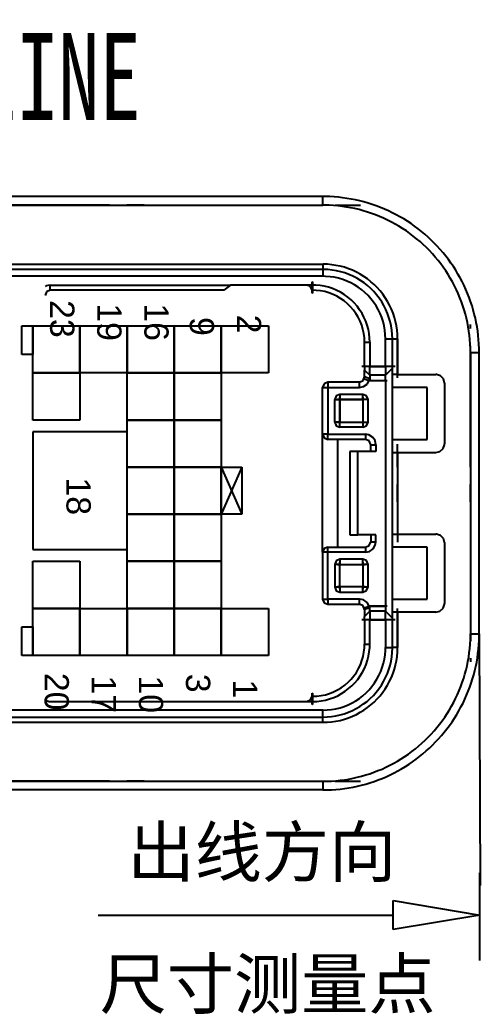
# Model space of a CAD drawing. Header units: inches. Extents: x 47316 to 59086, y 3141 to 11743.
# Drawn here: x 47713.8 to 47740.3, y 8670.4 to 8727.6 of the extents above; entities that cross this region are included whole.
import ezdxf

# ---------------------------------------------------------------- set-up
doc = ezdxf.new("R2010")
doc.units = ezdxf.units.IN
doc.header["$MEASUREMENT"] = 0
doc.styles.add('Arial_Style', font='arial.ttf')
doc.styles.add('MtX_SimSun', font='')
doc.styles.get('MtX_SimSun').set_extended_font_data('SimSun')

msp = doc.modelspace()

# ---------------------------------------------------------------- linework, layer by layer
at = {"color": 7, "linetype": 'Continuous', "ltscale": 0.936}
for p, q in [((47731.254, 8717.467), (47709.653, 8717.467)), ((47731.392, 8717.465), (47731.254, 8717.467)), ((47731.254, 8716.967), (47731.254, 8717.467)), ((47731.64, 8717.457), (47731.392, 8717.465)), ((47731.89, 8717.444), (47731.64, 8717.457)), ((47732.14, 8717.423), (47731.89, 8717.444)), ((47732.387, 8717.394), (47732.14, 8717.423)), ((47732.634, 8717.358), (47732.387, 8717.394)), ((47732.879, 8717.319), (47732.634, 8717.358)), ((47733.127, 8717.269), (47732.879, 8717.319)), ((47733.371, 8717.215), (47733.127, 8717.269)), ((47733.611, 8717.149), (47733.371, 8717.215)), ((47709.153, 8716.967), (47731.254, 8716.967)), ((47718.952, 8716.967), (47711.952, 8716.967)), ((47720.952, 8716.967), (47719.952, 8716.967)), ((47721.952, 8716.967), (47728.95, 8716.967)), ((47729.952, 8716.967), (47730.95, 8716.967)), ((47731.356, 8716.967), (47731.254, 8716.967)), ((47731.603, 8716.959), (47731.356, 8716.967)), ((47731.853, 8716.946), (47731.603, 8716.959)), ((47732.103, 8716.925), (47731.853, 8716.946)), ((47731.952, 8716.967), (47733.413, 8716.967)), ((47732.351, 8716.897), (47732.103, 8716.925)), ((47732.598, 8716.858), (47732.351, 8716.897)), ((47732.845, 8716.816), (47732.598, 8716.858)), ((47733.093, 8716.767), (47732.845, 8716.816)), ((47733.332, 8716.709), (47733.093, 8716.767)), ((47733.575, 8716.642), (47733.332, 8716.709)), ((47733.814, 8716.571), (47733.575, 8716.642)), ((47733.853, 8717.084), (47733.611, 8717.149)), ((47734.09, 8717.006), (47733.853, 8717.084)), ((47734.327, 8716.925), (47734.09, 8717.006)), ((47734.559, 8716.837), (47734.327, 8716.925)), ((47734.793, 8716.741), (47734.559, 8716.837)), ((47735.022, 8716.639), (47734.793, 8716.741)), ((47735.246, 8716.532), (47735.022, 8716.639)), ((47734.051, 8716.491), (47733.814, 8716.571)), ((47734.288, 8716.405), (47734.051, 8716.491)), ((47734.517, 8716.314), (47734.288, 8716.405)), ((47734.746, 8716.215), (47734.517, 8716.314)), ((47734.976, 8716.11), (47734.746, 8716.215)), ((47735.197, 8715.996), (47734.976, 8716.11)), ((47735.47, 8716.418), (47735.246, 8716.532)), ((47735.689, 8716.295), (47735.47, 8716.418)), ((47735.903, 8716.173), (47735.689, 8716.295)), ((47736.116, 8716.04), (47735.903, 8716.173)), ((47736.325, 8715.902), (47736.116, 8716.04)), ((47735.416, 8715.876), (47735.197, 8715.996)), ((47735.632, 8715.748), (47735.416, 8715.876)), ((47735.843, 8715.618), (47735.632, 8715.748)), ((47736.056, 8715.483), (47735.843, 8715.618)), ((47736.257, 8715.337), (47736.056, 8715.483)), ((47736.528, 8715.756), (47736.325, 8715.902)), ((47736.728, 8715.608), (47736.528, 8715.756)), ((47736.926, 8715.454), (47736.728, 8715.608)), ((47736.457, 8715.186), (47736.257, 8715.337)), ((47736.65, 8715.03), (47736.457, 8715.186)), ((47736.843, 8714.868), (47736.65, 8715.03)), ((47737.116, 8715.295), (47736.926, 8715.454)), ((47737.304, 8715.129), (47737.116, 8715.295)), ((47737.489, 8714.957), (47737.304, 8715.129)), ((47737.663, 8714.782), (47737.489, 8714.957)), ((47737.028, 8714.702), (47736.843, 8714.868)), ((47737.21, 8714.53), (47737.028, 8714.702)), ((47737.384, 8714.35), (47737.21, 8714.53)), ((47737.559, 8714.17), (47737.384, 8714.35)), ((47737.838, 8714.6), (47737.663, 8714.782)), ((47738.007, 8714.415), (47737.838, 8714.6)), ((47738.168, 8714.225), (47738.007, 8714.415)), ((47737.72, 8713.978), (47737.559, 8714.17)), ((47737.879, 8713.787), (47737.72, 8713.978)), ((47738.036, 8713.59), (47737.879, 8713.787)), ((47738.327, 8714.032), (47738.168, 8714.225)), ((47738.478, 8713.834), (47738.327, 8714.032)), ((47738.624, 8713.629), (47738.478, 8713.834)), ((47731.254, 8713.267), (47681.452, 8713.267)), ((47693.903, 8713.566), (47731.254, 8713.566)), ((47714.077, 8713.566), (47721.077, 8713.566)), ((47722.077, 8713.566), (47723.077, 8713.566)), ((47724.077, 8713.566), (47731.077, 8713.566)), ((47731.254, 8713.566), (47731.254, 8712.868)), ((47731.288, 8713.267), (47731.254, 8713.267)), ((47731.507, 8713.558), (47731.257, 8713.566)), ((47731.536, 8713.256), (47731.288, 8713.267)), ((47731.759, 8713.537), (47731.507, 8713.558)), ((47731.786, 8713.23), (47731.536, 8713.256)), ((47732.004, 8713.498), (47731.759, 8713.537)), ((47732.033, 8713.189), (47731.786, 8713.23)), ((47732.249, 8713.449), (47732.004, 8713.498)), ((47732.278, 8713.131), (47732.033, 8713.189)), ((47732.491, 8713.386), (47732.249, 8713.449)), ((47732.728, 8713.306), (47732.491, 8713.386)), ((47732.963, 8713.212), (47732.728, 8713.306)), ((47733.187, 8713.108), (47732.963, 8713.212)), ((47738.181, 8713.389), (47738.036, 8713.59)), ((47738.325, 8713.181), (47738.181, 8713.389)), ((47738.457, 8712.972), (47738.325, 8713.181)), ((47738.765, 8713.425), (47738.624, 8713.629)), ((47738.897, 8713.212), (47738.765, 8713.425)), ((47739.03, 8712.998), (47738.897, 8713.212)), ((47731.254, 8712.868), (47681.452, 8712.868)), ((47731.408, 8712.863), (47731.254, 8712.868)), ((47731.661, 8712.842), (47731.408, 8712.863)), ((47731.905, 8712.808), (47731.661, 8712.842)), ((47732.15, 8712.754), (47731.905, 8712.808)), ((47732.39, 8712.683), (47732.15, 8712.754)), ((47732.512, 8713.061), (47732.278, 8713.131)), ((47732.621, 8712.595), (47732.39, 8712.683)), ((47732.749, 8712.978), (47732.512, 8713.061)), ((47732.853, 8712.493), (47732.621, 8712.595)), ((47732.978, 8712.873), (47732.749, 8712.978)), ((47733.202, 8712.761), (47732.978, 8712.873)), ((47733.405, 8712.988), (47733.187, 8713.108)), ((47733.413, 8712.631), (47733.202, 8712.761)), ((47733.616, 8712.858), (47733.405, 8712.988)), ((47733.621, 8712.491), (47733.413, 8712.631)), ((47733.822, 8712.712), (47733.616, 8712.858)), ((47734.02, 8712.556), (47733.822, 8712.712)), ((47738.588, 8712.759), (47738.457, 8712.972)), ((47738.713, 8712.543), (47738.588, 8712.759)), ((47739.15, 8712.78), (47739.03, 8712.998)), ((47739.27, 8712.561), (47739.15, 8712.78)), ((47715.312, 8712.316), (47715.252, 8712.285)), ((47715.551, 8712.366), (47715.312, 8712.316)), ((47715.551, 8712.066), (47715.34, 8711.978)), ((47715.551, 8712.066), (47715.551, 8712.366)), ((47715.551, 8712.366), (47725.926, 8712.366)), ((47725.554, 8712.066), (47715.551, 8712.066)), ((47725.926, 8712.366), (47725.554, 8712.066)), ((47730.627, 8712.366), (47725.926, 8712.366)), ((47730.538, 8712.277), (47730.327, 8712.366)), ((47730.627, 8712.066), (47730.538, 8712.277)), ((47730.627, 8712.191), (47730.627, 8712.54)), ((47730.627, 8712.54), (47730.65, 8712.54)), ((47730.627, 8712.191), (47730.627, 8712.54)), ((47730.627, 8712.54), (47730.65, 8712.54)), ((47730.627, 8712.191), (47730.627, 8712.54)), ((47730.627, 8712.54), (47730.65, 8712.54)), ((47730.627, 8711.892), (47730.627, 8712.241)), ((47730.627, 8712.241), (47730.65, 8712.241)), ((47730.627, 8711.892), (47730.627, 8712.241)), ((47730.627, 8712.241), (47730.65, 8712.241)), ((47730.627, 8711.892), (47730.627, 8712.241)), ((47730.627, 8712.241), (47730.65, 8712.241)), ((47730.65, 8712.191), (47730.627, 8712.191)), ((47730.65, 8712.191), (47730.627, 8712.191)), ((47730.65, 8712.191), (47730.627, 8712.191)), ((47730.65, 8712.54), (47730.65, 8712.191)), ((47730.65, 8712.54), (47730.65, 8712.54)), ((47730.65, 8712.54), (47730.65, 8712.191)), ((47730.65, 8712.54), (47730.65, 8712.54)), ((47730.65, 8712.54), (47730.65, 8712.191)), ((47730.65, 8712.54), (47730.65, 8712.54)), ((47730.838, 8712.363), (47730.65, 8712.366)), ((47730.65, 8712.066), (47730.65, 8712.366)), ((47730.65, 8712.241), (47730.65, 8711.892)), ((47730.65, 8712.241), (47730.65, 8712.241)), ((47730.65, 8712.241), (47730.65, 8711.892)), ((47730.65, 8712.241), (47730.65, 8712.241)), ((47730.65, 8712.241), (47730.65, 8711.892)), ((47730.65, 8712.241), (47730.65, 8712.241)), ((47730.866, 8712.058), (47730.65, 8712.066)), ((47731.088, 8712.34), (47730.838, 8712.363)), ((47731.116, 8712.032), (47730.866, 8712.058)), ((47731.332, 8712.295), (47731.088, 8712.34)), ((47731.358, 8711.983), (47731.116, 8712.032)), ((47731.575, 8712.235), (47731.332, 8712.295)), ((47731.812, 8712.155), (47731.575, 8712.235)), ((47732.043, 8712.058), (47731.812, 8712.155)), ((47732.267, 8711.946), (47732.043, 8712.058)), ((47733.072, 8712.373), (47732.853, 8712.493)), ((47733.283, 8712.241), (47733.072, 8712.373)), ((47733.483, 8712.092), (47733.283, 8712.241)), ((47733.674, 8711.928), (47733.483, 8712.092)), ((47733.819, 8712.334), (47733.621, 8712.491)), ((47734.002, 8712.168), (47733.819, 8712.334)), ((47734.179, 8711.993), (47734.002, 8712.168)), ((47734.207, 8712.392), (47734.02, 8712.556)), ((47734.382, 8712.215), (47734.207, 8712.392)), ((47734.549, 8712.027), (47734.382, 8712.215)), ((47734.705, 8711.834), (47734.549, 8712.027)), ((47738.827, 8712.321), (47738.713, 8712.543)), ((47738.937, 8712.095), (47738.827, 8712.321)), ((47739.043, 8711.868), (47738.937, 8712.095)), ((47739.379, 8712.334), (47739.27, 8712.561)), ((47739.481, 8712.108), (47739.379, 8712.334)), ((47739.58, 8711.879), (47739.481, 8712.108)), ((47715.34, 8711.978), (47715.252, 8711.767)), ((47730.65, 8711.892), (47730.627, 8711.892)), ((47730.65, 8711.892), (47730.627, 8711.892)), ((47730.65, 8711.892), (47730.627, 8711.892)), ((47731.601, 8711.912), (47731.358, 8711.983)), ((47731.832, 8711.824), (47731.601, 8711.912)), ((47732.059, 8711.717), (47731.832, 8711.824)), ((47732.272, 8711.59), (47732.059, 8711.717)), ((47732.478, 8711.816), (47732.267, 8711.946)), ((47732.478, 8711.446), (47732.272, 8711.59)), ((47732.681, 8711.668), (47732.478, 8711.816)), ((47732.874, 8711.509), (47732.681, 8711.668)), ((47733.049, 8711.332), (47732.874, 8711.509)), ((47733.853, 8711.756), (47733.674, 8711.928)), ((47734.02, 8711.569), (47733.853, 8711.756)), ((47734.171, 8711.371), (47734.02, 8711.569)), ((47734.345, 8711.806), (47734.179, 8711.993)), ((47734.496, 8711.605), (47734.345, 8711.806)), ((47734.637, 8711.399), (47734.496, 8711.605)), ((47734.845, 8711.626), (47734.705, 8711.834)), ((47734.978, 8711.415), (47734.845, 8711.626)), ((47739.14, 8711.636), (47739.043, 8711.868)), ((47739.226, 8711.405), (47739.14, 8711.636)), ((47739.671, 8711.647), (47739.58, 8711.879)), ((47739.757, 8711.41), (47739.671, 8711.647)), ((47732.671, 8711.287), (47732.478, 8711.446)), ((47732.848, 8711.11), (47732.671, 8711.287)), ((47733.009, 8710.92), (47732.848, 8711.11)), ((47733.155, 8710.72), (47733.009, 8710.92)), ((47733.215, 8711.147), (47733.049, 8711.332)), ((47733.364, 8710.944), (47733.215, 8711.147)), ((47733.502, 8710.733), (47733.364, 8710.944)), ((47734.312, 8711.162), (47734.171, 8711.371)), ((47734.437, 8710.949), (47734.312, 8711.162)), ((47734.546, 8710.722), (47734.437, 8710.949)), ((47734.765, 8711.186), (47734.637, 8711.399)), ((47734.877, 8710.959), (47734.765, 8711.186)), ((47734.976, 8710.73), (47734.877, 8710.959)), ((47735.095, 8711.196), (47734.978, 8711.415)), ((47735.202, 8710.97), (47735.095, 8711.196)), ((47735.293, 8710.735), (47735.202, 8710.97)), ((47739.312, 8711.168), (47739.226, 8711.405)), ((47739.39, 8710.931), (47739.312, 8711.168)), ((47739.455, 8710.691), (47739.39, 8710.931)), ((47739.838, 8711.173), (47739.757, 8711.41)), ((47739.908, 8710.933), (47739.838, 8711.173)), ((47739.97, 8710.694), (47739.908, 8710.933)), ((47733.286, 8710.504), (47733.155, 8710.72)), ((47733.395, 8710.282), (47733.286, 8710.504)), ((47733.616, 8710.514), (47733.502, 8710.733)), ((47733.72, 8710.285), (47733.616, 8710.514)), ((47734.637, 8710.491), (47734.546, 8710.722)), ((47734.715, 8710.254), (47734.637, 8710.491)), ((47735.056, 8710.496), (47734.976, 8710.73)), ((47735.127, 8710.256), (47735.056, 8710.496)), ((47735.371, 8710.501), (47735.293, 8710.735)), ((47735.437, 8710.256), (47735.371, 8710.501)), ((47739.52, 8710.446), (47739.455, 8710.691)), ((47739.572, 8710.204), (47739.52, 8710.446)), ((47740.03, 8710.452), (47739.97, 8710.694)), ((47740.085, 8710.204), (47740.03, 8710.452)), ((47713.905, 8708.363), (47713.905, 8710.011)), ((47713.905, 8710.011), (47714.546, 8710.011)), ((47714.546, 8707.298), (47714.546, 8710.011)), ((47714.546, 8710.011), (47717.259, 8710.011)), ((47714.546, 8710.011), (47714.546, 8708.363)), ((47714.546, 8710.011), (47714.546, 8710.011)), ((47717.259, 8707.298), (47717.259, 8710.011)), ((47717.259, 8710.011), (47719.973, 8710.011)), ((47717.259, 8710.011), (47717.259, 8707.298)), ((47717.259, 8710.011), (47717.259, 8710.011)), ((47719.973, 8707.298), (47719.973, 8710.011)), ((47719.973, 8710.011), (47722.687, 8710.011)), ((47719.973, 8710.011), (47719.973, 8707.298)), ((47719.973, 8710.011), (47719.973, 8710.011)), ((47722.687, 8707.298), (47722.687, 8710.011)), ((47722.687, 8710.011), (47725.4, 8710.011)), ((47722.687, 8710.011), (47722.687, 8707.298)), ((47722.687, 8710.011), (47722.687, 8710.011)), ((47725.4, 8710.011), (47725.4, 8707.298)), ((47725.4, 8710.011), (47725.4, 8710.011)), ((47725.4, 8707.298), (47725.4, 8710.011)), ((47725.4, 8710.011), (47728.114, 8710.011)), ((47728.114, 8710.011), (47728.114, 8707.298)), ((47728.114, 8710.011), (47728.114, 8710.011)), ((47733.486, 8710.048), (47733.395, 8710.282)), ((47733.556, 8709.808), (47733.486, 8710.048)), ((47733.611, 8709.566), (47733.556, 8709.808)), ((47733.801, 8710.053), (47733.72, 8710.285)), ((47733.869, 8709.808), (47733.801, 8710.053)), ((47733.913, 8709.566), (47733.869, 8709.808)), ((47734.775, 8710.009), (47734.715, 8710.254)), ((47734.817, 8709.764), (47734.775, 8710.009)), ((47734.845, 8709.517), (47734.817, 8709.764)), ((47735.184, 8710.014), (47735.127, 8710.256)), ((47735.223, 8709.767), (47735.184, 8710.014)), ((47735.244, 8709.517), (47735.223, 8709.767)), ((47735.486, 8710.014), (47735.437, 8710.256)), ((47735.522, 8709.767), (47735.486, 8710.014)), ((47735.543, 8709.517), (47735.522, 8709.767)), ((47739.621, 8709.957), (47739.572, 8710.204)), ((47739.661, 8709.709), (47739.621, 8709.957)), ((47739.752, 8709.866), (47739.752, 8710.087)), ((47740.127, 8709.959), (47740.085, 8710.204)), ((47740.166, 8709.715), (47740.127, 8709.959)), ((47733.642, 8709.316), (47733.611, 8709.566)), ((47733.653, 8709.069), (47733.642, 8709.316)), ((47733.942, 8709.316), (47733.913, 8709.566)), ((47733.952, 8709.069), (47733.942, 8709.316)), ((47734.853, 8709.267), (47734.845, 8709.517)), ((47734.853, 8707.668), (47734.853, 8709.267)), ((47734.853, 8709.267), (47735.551, 8709.267)), ((47735.252, 8709.267), (47735.244, 8709.517)), ((47735.252, 8707.566), (47735.252, 8709.267)), ((47735.551, 8709.267), (47735.543, 8709.517)), ((47735.551, 8707.011), (47735.551, 8709.475)), ((47735.551, 8709.267), (47735.551, 8707.217)), ((47739.692, 8709.462), (47739.661, 8709.709)), ((47739.72, 8709.217), (47739.692, 8709.462)), ((47739.739, 8708.965), (47739.72, 8709.217)), ((47740.197, 8709.462), (47740.166, 8709.715)), ((47740.22, 8709.217), (47740.197, 8709.462)), ((47740.239, 8708.965), (47740.22, 8709.217)), ((47733.653, 8707.668), (47733.653, 8709.069)), ((47733.653, 8709.069), (47733.952, 8709.069)), ((47733.952, 8709.069), (47733.952, 8707.668)), ((47739.749, 8708.715), (47739.739, 8708.965)), ((47739.752, 8708.465), (47739.749, 8708.715)), ((47739.752, 8701.868), (47739.752, 8708.868)), ((47740.249, 8708.715), (47740.239, 8708.965)), ((47740.254, 8708.465), (47740.249, 8708.715)), ((47714.546, 8708.363), (47713.905, 8708.363)), ((47740.254, 8708.465), (47739.752, 8708.465)), ((47739.752, 8708.465), (47739.752, 8692.267)), ((47740.254, 8692.267), (47740.254, 8708.465)), ((47735.413, 8707.668), (47733.491, 8707.668)), ((47733.653, 8707.668), (47733.653, 8707.467)), ((47733.952, 8707.668), (47733.653, 8707.668)), ((47733.653, 8707.467), (47733.952, 8707.168)), ((47733.653, 8707.069), (47733.653, 8707.467)), ((47733.952, 8707.168), (47733.952, 8707.668)), ((47733.952, 8707.668), (47734.853, 8707.668)), ((47735.252, 8707.668), (47734.853, 8707.668)), ((47734.853, 8707.668), (47734.853, 8707.168)), ((47734.853, 8707.168), (47735.252, 8707.566)), ((47735.252, 8693.168), (47735.252, 8707.566)), ((47714.546, 8704.584), (47714.546, 8707.298)), ((47714.546, 8707.298), (47717.259, 8707.298)), ((47717.259, 8707.298), (47714.546, 8707.298)), ((47719.973, 8707.298), (47717.259, 8707.298)), ((47717.259, 8707.298), (47717.259, 8704.584)), ((47717.259, 8707.298), (47717.259, 8707.298)), ((47719.973, 8704.584), (47719.973, 8707.298)), ((47719.973, 8707.298), (47722.687, 8707.298)), ((47722.687, 8707.298), (47719.973, 8707.298)), ((47722.687, 8704.584), (47722.687, 8707.298)), ((47722.687, 8707.298), (47725.4, 8707.298)), ((47725.4, 8707.298), (47722.687, 8707.298)), ((47722.687, 8707.298), (47722.687, 8704.584)), ((47722.687, 8707.298), (47722.687, 8707.298)), ((47725.4, 8707.298), (47725.4, 8704.584)), ((47725.4, 8707.298), (47725.4, 8707.298)), ((47728.114, 8707.298), (47725.4, 8707.298)), ((47733.564, 8706.855), (47733.653, 8707.069)), ((47733.634, 8706.965), (47733.918, 8706.866)), ((47733.952, 8706.965), (47733.653, 8707.069)), ((47733.952, 8706.965), (47733.918, 8706.866)), ((47733.952, 8707.168), (47733.952, 8706.965)), ((47734.853, 8707.168), (47733.952, 8707.168)), ((47734.853, 8706.866), (47734.853, 8707.168)), ((47735.551, 8707.217), (47735.252, 8707.217)), ((47735.551, 8707.217), (47737.752, 8707.217)), ((47737.801, 8707.212), (47737.752, 8707.217)), ((47738.03, 8707.131), (47737.801, 8707.212)), ((47738.192, 8706.952), (47738.03, 8707.131)), ((47738.254, 8706.715), (47738.192, 8706.952)), ((47731.314, 8706.675), (47731.226, 8706.467)), ((47731.226, 8703.767), (47731.226, 8706.467)), ((47731.226, 8706.467), (47733.353, 8706.467)), ((47731.525, 8706.767), (47731.314, 8706.675)), ((47733.353, 8706.767), (47731.525, 8706.767)), ((47731.525, 8706.767), (47731.525, 8703.767)), ((47733.353, 8706.767), (47733.564, 8706.855)), ((47733.353, 8706.467), (47733.353, 8706.767)), ((47733.353, 8706.467), (47733.593, 8706.517)), ((47733.593, 8706.517), (47733.791, 8706.657)), ((47733.791, 8706.657), (47733.918, 8706.866)), ((47733.825, 8706.866), (47734.944, 8706.866)), ((47733.918, 8706.866), (47734.853, 8706.866)), ((47734.853, 8706.866), (47734.853, 8693.569)), ((47737.252, 8706.467), (47735.252, 8706.467)), ((47737.252, 8703.467), (47737.252, 8706.467)), ((47738.254, 8706.715), (47738.254, 8703.215)), ((47732.015, 8705.978), (47731.929, 8705.767)), ((47731.929, 8704.467), (47731.929, 8705.767)), ((47731.929, 8705.767), (47732.228, 8705.767)), ((47732.228, 8706.066), (47732.015, 8705.978)), ((47733.684, 8705.767), (47732.093, 8705.767)), ((47732.228, 8706.066), (47732.228, 8705.767)), ((47733.551, 8706.066), (47732.228, 8706.066)), ((47732.228, 8706.066), (47732.228, 8706.066)), ((47732.228, 8704.337), (47732.228, 8705.897)), ((47732.228, 8705.767), (47733.551, 8705.767)), ((47732.228, 8705.767), (47732.228, 8704.467)), ((47733.762, 8705.98), (47733.551, 8706.066)), ((47733.551, 8705.767), (47733.551, 8706.066)), ((47733.551, 8705.897), (47733.551, 8704.337)), ((47733.551, 8705.767), (47733.551, 8704.467)), ((47733.853, 8705.767), (47733.551, 8705.767)), ((47733.853, 8705.767), (47733.762, 8705.98)), ((47733.853, 8704.467), (47733.853, 8705.767)), ((47717.259, 8704.584), (47714.546, 8704.584)), ((47719.973, 8701.871), (47719.973, 8704.584)), ((47719.973, 8704.584), (47722.687, 8704.584)), ((47722.687, 8704.584), (47719.973, 8704.584)), ((47722.687, 8701.871), (47722.687, 8704.584)), ((47722.687, 8704.584), (47725.4, 8704.584)), ((47725.4, 8704.584), (47722.687, 8704.584)), ((47722.687, 8704.584), (47722.687, 8701.871)), ((47722.687, 8704.584), (47722.687, 8704.584)), ((47725.4, 8704.584), (47725.4, 8701.871)), ((47725.4, 8704.584), (47725.4, 8704.584)), ((47731.929, 8704.467), (47732.015, 8704.254)), ((47732.228, 8704.467), (47731.929, 8704.467)), ((47732.015, 8704.254), (47732.228, 8704.168)), ((47732.093, 8704.467), (47733.684, 8704.467)), ((47732.228, 8704.467), (47733.551, 8704.467)), ((47732.228, 8704.168), (47732.228, 8704.467)), ((47732.228, 8704.467), (47732.228, 8704.467)), ((47733.551, 8704.168), (47732.228, 8704.168)), ((47733.551, 8704.467), (47733.853, 8704.467)), ((47733.551, 8704.467), (47733.551, 8704.168)), ((47733.551, 8704.168), (47733.765, 8704.256)), ((47733.765, 8704.256), (47733.853, 8704.467)), ((47719.973, 8703.907), (47714.546, 8703.907)), ((47714.546, 8703.907), (47714.546, 8697.123)), ((47719.973, 8697.123), (47719.973, 8703.907)), ((47731.226, 8703.767), (47731.317, 8703.553)), ((47731.525, 8703.767), (47731.226, 8703.767)), ((47731.226, 8696.97), (47731.226, 8703.767)), ((47731.317, 8703.553), (47731.525, 8703.467)), ((47731.525, 8703.767), (47733.702, 8703.767)), ((47731.525, 8703.467), (47731.525, 8703.767)), ((47731.525, 8703.767), (47731.525, 8703.767)), ((47733.702, 8703.467), (47731.525, 8703.467)), ((47732.101, 8697.269), (47732.101, 8703.467)), ((47733.903, 8703.733), (47733.702, 8703.767)), ((47733.702, 8703.767), (47733.702, 8703.467)), ((47733.913, 8703.379), (47733.702, 8703.467)), ((47734.111, 8703.608), (47733.903, 8703.733)), ((47734.252, 8703.405), (47734.111, 8703.608)), ((47735.252, 8703.467), (47737.252, 8703.467)), ((47734.002, 8703.165), (47733.913, 8703.379)), ((47734.002, 8702.767), (47734.002, 8703.165)), ((47734.002, 8703.165), (47734.301, 8703.165)), ((47734.301, 8703.165), (47734.252, 8703.405)), ((47734.301, 8703.165), (47734.301, 8702.767)), ((47735.551, 8701.868), (47735.551, 8703.189)), ((47737.989, 8702.774), (47738.168, 8702.936)), ((47738.168, 8702.936), (47738.249, 8703.165)), ((47738.249, 8703.165), (47738.254, 8703.215)), ((47734.301, 8702.767), (47732.804, 8702.767)), ((47732.804, 8702.767), (47732.804, 8697.97)), ((47733.265, 8697.97), (47733.265, 8702.767)), ((47735.252, 8702.717), (47737.752, 8702.717)), ((47735.551, 8702.717), (47735.551, 8698.019)), ((47737.752, 8702.717), (47737.989, 8702.774)), ((47719.973, 8699.16), (47719.973, 8701.871)), ((47719.973, 8701.871), (47722.687, 8701.871)), ((47722.687, 8701.871), (47719.973, 8701.871)), ((47722.687, 8699.16), (47722.687, 8701.871)), ((47722.687, 8701.871), (47725.4, 8701.871)), ((47725.4, 8701.871), (47722.687, 8701.871)), ((47722.687, 8701.871), (47722.687, 8699.16)), ((47722.687, 8701.871), (47722.687, 8701.871)), ((47725.4, 8701.871), (47725.4, 8699.16)), ((47725.4, 8701.871), (47725.4, 8701.871)), ((47725.4, 8701.871), (47726.572, 8701.871)), ((47725.4, 8699.16), (47725.4, 8701.871)), ((47725.4, 8701.871), (47725.4, 8701.871)), ((47725.4, 8701.871), (47726.572, 8701.871)), ((47725.4, 8699.16), (47725.4, 8701.871)), ((47725.4, 8701.871), (47725.4, 8701.871)), ((47725.4, 8701.871), (47726.572, 8699.16)), ((47726.572, 8701.871), (47725.4, 8699.16)), ((47726.572, 8701.871), (47726.572, 8699.16)), ((47726.572, 8701.871), (47726.572, 8699.16)), ((47735.551, 8699.868), (47735.551, 8700.866)), ((47739.752, 8699.868), (47739.752, 8700.866)), ((47719.973, 8696.446), (47719.973, 8699.16)), ((47719.973, 8699.16), (47722.687, 8699.16)), ((47722.687, 8699.16), (47719.973, 8699.16)), ((47722.687, 8696.446), (47722.687, 8699.16)), ((47722.687, 8699.16), (47725.4, 8699.16)), ((47725.4, 8699.16), (47722.687, 8699.16)), ((47722.687, 8699.16), (47722.687, 8696.446)), ((47722.687, 8699.16), (47722.687, 8699.16)), ((47725.4, 8699.16), (47725.4, 8696.446)), ((47725.4, 8699.16), (47725.4, 8699.16)), ((47726.572, 8699.16), (47725.4, 8699.16)), ((47726.572, 8699.16), (47725.4, 8699.16)), ((47735.551, 8698.868), (47735.551, 8697.548)), ((47739.752, 8698.868), (47739.752, 8691.868)), ((47732.804, 8697.97), (47733.265, 8697.97)), ((47734.301, 8697.97), (47733.265, 8697.97)), ((47734.002, 8697.97), (47734.002, 8697.571)), ((47734.301, 8697.571), (47734.301, 8697.97)), ((47735.252, 8698.019), (47735.551, 8698.019)), ((47735.551, 8698.019), (47737.752, 8698.019)), ((47737.801, 8698.019), (47737.752, 8698.019)), ((47738.03, 8697.933), (47737.801, 8698.019)), ((47738.192, 8697.754), (47738.03, 8697.933)), ((47738.254, 8697.522), (47738.192, 8697.754)), ((47731.314, 8697.183), (47731.226, 8696.97)), ((47731.525, 8697.269), (47731.314, 8697.183)), ((47731.525, 8696.97), (47731.525, 8697.269)), ((47731.525, 8697.269), (47733.702, 8697.269)), ((47733.702, 8697.269), (47733.913, 8697.358)), ((47733.702, 8697.269), (47733.702, 8696.97)), ((47733.913, 8697.358), (47734.002, 8697.571)), ((47733.942, 8697.019), (47734.142, 8697.16)), ((47734.002, 8697.571), (47734.301, 8697.571)), ((47734.142, 8697.16), (47734.267, 8697.368)), ((47734.267, 8697.368), (47734.301, 8697.571)), ((47737.252, 8697.269), (47735.252, 8697.269)), ((47737.252, 8694.269), (47737.252, 8697.269)), ((47738.254, 8697.522), (47738.254, 8694.017)), ((47714.546, 8697.123), (47719.973, 8697.123)), ((47719.973, 8697.123), (47719.973, 8697.123)), ((47731.226, 8696.97), (47731.226, 8694.269)), ((47731.525, 8696.97), (47731.226, 8696.97)), ((47733.702, 8696.97), (47731.525, 8696.97)), ((47731.525, 8694.269), (47731.525, 8696.97)), ((47732.228, 8696.569), (47732.015, 8696.48)), ((47732.228, 8696.569), (47732.228, 8696.269)), ((47733.551, 8696.569), (47732.228, 8696.569)), ((47732.228, 8696.569), (47732.228, 8696.569)), ((47733.762, 8696.483), (47733.551, 8696.569)), ((47733.551, 8696.269), (47733.551, 8696.569)), ((47733.702, 8696.97), (47733.942, 8697.019)), ((47733.702, 8696.97), (47733.702, 8696.97)), ((47714.546, 8693.733), (47714.546, 8696.446)), ((47714.546, 8696.446), (47717.259, 8696.446)), ((47717.259, 8696.446), (47717.259, 8693.733)), ((47717.259, 8696.446), (47717.259, 8696.446)), ((47719.973, 8693.733), (47719.973, 8696.446)), ((47719.973, 8696.446), (47722.687, 8696.446)), ((47722.687, 8696.446), (47719.973, 8696.446)), ((47722.687, 8693.733), (47722.687, 8696.446)), ((47722.687, 8696.446), (47725.4, 8696.446)), ((47725.4, 8696.446), (47722.687, 8696.446)), ((47722.687, 8696.446), (47722.687, 8693.733)), ((47722.687, 8696.446), (47722.687, 8696.446)), ((47725.4, 8696.446), (47725.4, 8693.733)), ((47725.4, 8696.446), (47725.4, 8696.446)), ((47732.015, 8696.48), (47731.929, 8696.269)), ((47732.228, 8696.269), (47731.929, 8696.269)), ((47731.929, 8696.269), (47731.929, 8694.97)), ((47732.093, 8696.269), (47733.684, 8696.269)), ((47732.228, 8694.84), (47732.228, 8696.399)), ((47732.228, 8696.269), (47733.551, 8696.269)), ((47732.228, 8694.97), (47732.228, 8696.269)), ((47733.551, 8696.399), (47733.551, 8694.84)), ((47733.551, 8696.269), (47733.551, 8694.97)), ((47733.853, 8696.269), (47733.551, 8696.269)), ((47733.853, 8696.269), (47733.762, 8696.483)), ((47733.853, 8694.97), (47733.853, 8696.269)), ((47731.929, 8694.97), (47732.015, 8694.754)), ((47731.929, 8694.97), (47732.228, 8694.97)), ((47733.684, 8694.97), (47732.093, 8694.97)), ((47732.228, 8694.97), (47732.228, 8694.67)), ((47733.551, 8694.97), (47732.228, 8694.97)), ((47732.228, 8694.97), (47732.228, 8694.97)), ((47733.551, 8694.97), (47733.853, 8694.97)), ((47733.551, 8694.67), (47733.551, 8694.97)), ((47733.765, 8694.759), (47733.853, 8694.97)), ((47731.226, 8694.269), (47731.317, 8694.056)), ((47731.226, 8694.269), (47731.525, 8694.269)), ((47731.525, 8694.269), (47731.525, 8693.967)), ((47733.353, 8694.269), (47731.525, 8694.269)), ((47732.015, 8694.754), (47732.228, 8694.67)), ((47732.228, 8694.67), (47733.551, 8694.67)), ((47733.593, 8694.22), (47733.353, 8694.269)), ((47733.353, 8693.967), (47733.353, 8694.269)), ((47733.551, 8694.67), (47733.765, 8694.759)), ((47735.252, 8694.269), (47737.252, 8694.269)), ((47714.546, 8691.019), (47714.546, 8693.733)), ((47714.546, 8693.733), (47717.259, 8693.733)), ((47717.259, 8693.733), (47714.546, 8693.733)), ((47717.259, 8691.019), (47717.259, 8693.733)), ((47717.259, 8693.733), (47719.973, 8693.733)), ((47717.259, 8693.733), (47717.259, 8691.019)), ((47717.259, 8693.733), (47717.259, 8693.733)), ((47719.973, 8691.019), (47719.973, 8693.733)), ((47719.973, 8693.733), (47722.687, 8693.733)), ((47722.687, 8693.733), (47719.973, 8693.733)), ((47719.973, 8693.733), (47719.973, 8691.019)), ((47719.973, 8693.733), (47719.973, 8693.733)), ((47722.687, 8691.019), (47722.687, 8693.733)), ((47722.687, 8693.733), (47725.4, 8693.733)), ((47725.4, 8693.733), (47722.687, 8693.733)), ((47722.687, 8693.733), (47722.687, 8691.019)), ((47722.687, 8693.733), (47722.687, 8693.733)), ((47725.4, 8691.019), (47725.4, 8693.733)), ((47725.4, 8693.733), (47728.114, 8693.733)), ((47725.4, 8693.733), (47725.4, 8691.019)), ((47725.4, 8693.733), (47725.4, 8693.733)), ((47728.114, 8693.733), (47728.114, 8691.019)), ((47728.114, 8693.733), (47728.114, 8693.733)), ((47731.317, 8694.056), (47731.525, 8693.967)), ((47731.525, 8693.967), (47733.353, 8693.967)), ((47733.564, 8693.884), (47733.353, 8693.967)), ((47733.653, 8693.668), (47733.564, 8693.884)), ((47733.791, 8694.077), (47733.593, 8694.22)), ((47733.634, 8693.772), (47733.918, 8693.868)), ((47733.952, 8693.772), (47733.653, 8693.668)), ((47733.918, 8693.868), (47733.791, 8694.077)), ((47734.944, 8693.868), (47733.825, 8693.868)), ((47733.918, 8693.868), (47734.853, 8693.868)), ((47733.952, 8693.772), (47733.918, 8693.868)), ((47733.952, 8693.569), (47733.952, 8693.772)), ((47735.551, 8691.261), (47735.551, 8693.725)), ((47737.989, 8693.577), (47738.168, 8693.738)), ((47738.168, 8693.738), (47738.249, 8693.967)), ((47738.249, 8693.967), (47738.254, 8694.017)), ((47733.653, 8693.668), (47733.653, 8693.269)), ((47733.653, 8693.269), (47733.952, 8693.569)), ((47733.653, 8693.069), (47733.653, 8693.269)), ((47734.853, 8693.569), (47733.952, 8693.569)), ((47733.952, 8693.569), (47733.952, 8693.069)), ((47734.853, 8693.569), (47735.252, 8693.168)), ((47734.853, 8693.069), (47734.853, 8693.569)), ((47735.551, 8693.519), (47735.252, 8693.519)), ((47735.252, 8691.47), (47735.252, 8693.168)), ((47737.752, 8693.519), (47735.551, 8693.519)), ((47735.551, 8693.519), (47735.551, 8691.47)), ((47737.752, 8693.519), (47737.989, 8693.577)), ((47713.905, 8691.019), (47713.905, 8692.668)), ((47713.905, 8692.668), (47714.546, 8692.668)), ((47714.546, 8692.668), (47714.546, 8691.019)), ((47714.546, 8692.668), (47714.546, 8692.668)), ((47735.413, 8693.069), (47733.491, 8693.069)), ((47733.653, 8693.069), (47733.653, 8691.668)), ((47733.952, 8693.069), (47733.653, 8693.069)), ((47733.952, 8693.069), (47734.853, 8693.069)), ((47733.952, 8691.668), (47733.952, 8693.069)), ((47735.252, 8693.069), (47734.853, 8693.069)), ((47734.853, 8693.069), (47734.853, 8691.47)), ((47739.746, 8691.915), (47739.752, 8692.165)), ((47739.752, 8692.165), (47739.752, 8692.267)), ((47739.752, 8692.267), (47740.254, 8692.267)), ((47739.752, 8692.267), (47739.752, 8692.267)), ((47740.244, 8691.879), (47740.249, 8692.131)), ((47740.249, 8692.131), (47740.254, 8692.267)), ((47740.254, 8692.267), (47740.304, 8677.761)), ((47733.616, 8691.207), (47733.645, 8691.454)), ((47733.645, 8691.454), (47733.653, 8691.668)), ((47733.653, 8691.668), (47733.952, 8691.668)), ((47733.924, 8691.235), (47733.944, 8691.485)), ((47733.944, 8691.485), (47733.952, 8691.668)), ((47734.848, 8691.311), (47734.853, 8691.47)), ((47734.853, 8691.47), (47735.252, 8691.47)), ((47735.241, 8691.186), (47735.252, 8691.436)), ((47735.252, 8691.436), (47735.252, 8691.47)), ((47735.551, 8691.47), (47735.252, 8691.47)), ((47735.543, 8691.212), (47735.551, 8691.465)), ((47739.681, 8691.17), (47739.71, 8691.418)), ((47739.71, 8691.418), (47739.731, 8691.668)), ((47739.731, 8691.668), (47739.746, 8691.915)), ((47740.207, 8691.381), (47740.228, 8691.634)), ((47740.228, 8691.634), (47740.244, 8691.879)), ((47714.546, 8691.019), (47713.905, 8691.019)), ((47717.259, 8691.019), (47714.546, 8691.019)), ((47719.973, 8691.019), (47717.259, 8691.019)), ((47722.687, 8691.019), (47719.973, 8691.019)), ((47725.4, 8691.019), (47722.687, 8691.019)), ((47728.114, 8691.019), (47725.4, 8691.019)), ((47733.496, 8690.722), (47733.569, 8690.962)), ((47733.569, 8690.962), (47733.616, 8691.207)), ((47733.822, 8690.748), (47733.882, 8690.988)), ((47733.882, 8690.988), (47733.924, 8691.235)), ((47734.793, 8690.814), (47734.83, 8691.061)), ((47734.83, 8691.061), (47734.848, 8691.311)), ((47735.176, 8690.689), (47735.215, 8690.933)), ((47735.215, 8690.933), (47735.241, 8691.186)), ((47735.486, 8690.715), (47735.522, 8690.962)), ((47735.522, 8690.962), (47735.543, 8691.212)), ((47739.601, 8690.675), (47739.647, 8690.923)), ((47739.647, 8690.923), (47739.681, 8691.17)), ((47739.752, 8690.871), (47739.752, 8690.649)), ((47740.106, 8690.642), (47740.145, 8690.884)), ((47740.145, 8690.884), (47740.179, 8691.136)), ((47740.179, 8691.136), (47740.207, 8691.381)), ((47733.176, 8690.045), (47733.304, 8690.261)), ((47733.304, 8690.261), (47733.411, 8690.485)), ((47733.411, 8690.485), (47733.496, 8690.722)), ((47733.533, 8690.056), (47733.645, 8690.277)), ((47733.645, 8690.277), (47733.741, 8690.506)), ((47733.741, 8690.506), (47733.822, 8690.748)), ((47734.58, 8690.097), (47734.668, 8690.332)), ((47734.668, 8690.332), (47734.739, 8690.571)), ((47734.739, 8690.571), (47734.793, 8690.814)), ((47735.046, 8690.207), (47735.121, 8690.444)), ((47735.121, 8690.444), (47735.176, 8690.689)), ((47735.371, 8690.228), (47735.434, 8690.472)), ((47735.434, 8690.472), (47735.486, 8690.715)), ((47739.494, 8690.186), (47739.551, 8690.431)), ((47739.551, 8690.431), (47739.601, 8690.675)), ((47739.999, 8690.152), (47740.056, 8690.394)), ((47740.056, 8690.394), (47740.106, 8690.642)), ((47732.874, 8689.649), (47733.033, 8689.84)), ((47733.033, 8689.84), (47733.176, 8690.045)), ((47733.254, 8689.639), (47733.403, 8689.845)), ((47733.403, 8689.845), (47733.533, 8690.056)), ((47734.358, 8689.649), (47734.478, 8689.868)), ((47734.478, 8689.868), (47734.58, 8690.097)), ((47734.746, 8689.519), (47734.858, 8689.743)), ((47734.858, 8689.743), (47734.963, 8689.972)), ((47734.963, 8689.972), (47735.046, 8690.207)), ((47735.093, 8689.535), (47735.197, 8689.759)), ((47735.197, 8689.759), (47735.291, 8689.993)), ((47735.291, 8689.993), (47735.371, 8690.228)), ((47739.28, 8689.47), (47739.358, 8689.707)), ((47739.358, 8689.707), (47739.429, 8689.946)), ((47739.429, 8689.946), (47739.494, 8690.186)), ((47739.869, 8689.668), (47739.937, 8689.907)), ((47739.937, 8689.907), (47739.999, 8690.152)), ((47732.09, 8689.037), (47732.306, 8689.162)), ((47732.306, 8689.162), (47732.507, 8689.311)), ((47732.507, 8689.311), (47732.697, 8689.475)), ((47732.53, 8688.954), (47732.731, 8689.108)), ((47732.697, 8689.475), (47732.874, 8689.649)), ((47732.731, 8689.108), (47732.918, 8689.269)), ((47732.918, 8689.269), (47733.095, 8689.449)), ((47733.095, 8689.449), (47733.254, 8689.639)), ((47733.918, 8689.048), (47734.077, 8689.238)), ((47734.077, 8689.238), (47734.223, 8689.439)), ((47734.223, 8689.439), (47734.358, 8689.649)), ((47734.476, 8689.1), (47734.616, 8689.308)), ((47734.616, 8689.308), (47734.746, 8689.519)), ((47734.843, 8689.103), (47734.976, 8689.316)), ((47734.976, 8689.316), (47735.093, 8689.535)), ((47739.101, 8689.001), (47739.192, 8689.233)), ((47739.192, 8689.233), (47739.28, 8689.47)), ((47739.621, 8688.962), (47739.71, 8689.196)), ((47739.71, 8689.196), (47739.791, 8689.431)), ((47739.791, 8689.431), (47739.869, 8689.668)), ((47730.541, 8688.457), (47730.627, 8688.67)), ((47730.627, 8688.496), (47730.627, 8688.845)), ((47730.627, 8688.845), (47730.65, 8688.845)), ((47730.627, 8688.496), (47730.627, 8688.845)), ((47730.627, 8688.845), (47730.65, 8688.845)), ((47730.627, 8688.496), (47730.627, 8688.845)), ((47730.627, 8688.845), (47730.65, 8688.845)), ((47730.627, 8688.194), (47730.627, 8688.545)), ((47730.627, 8688.545), (47730.65, 8688.545)), ((47730.627, 8688.194), (47730.627, 8688.545)), ((47730.627, 8688.545), (47730.65, 8688.545)), ((47730.627, 8688.194), (47730.627, 8688.545)), ((47730.627, 8688.545), (47730.65, 8688.545)), ((47730.65, 8688.845), (47730.65, 8688.496)), ((47730.65, 8688.845), (47730.65, 8688.496)), ((47730.65, 8688.845), (47730.65, 8688.496)), ((47730.65, 8688.67), (47730.9, 8688.681)), ((47730.65, 8688.67), (47730.65, 8688.371)), ((47730.65, 8688.545), (47730.65, 8688.194)), ((47730.65, 8688.545), (47730.65, 8688.194)), ((47730.65, 8688.545), (47730.65, 8688.194)), ((47730.9, 8688.681), (47731.147, 8688.712)), ((47731.147, 8688.712), (47731.395, 8688.761)), ((47731.395, 8688.761), (47731.634, 8688.834)), ((47731.634, 8688.834), (47731.864, 8688.928)), ((47731.634, 8688.517), (47731.871, 8688.603)), ((47731.864, 8688.928), (47732.09, 8689.037)), ((47731.871, 8688.603), (47732.101, 8688.704)), ((47732.101, 8688.704), (47732.319, 8688.821)), ((47732.319, 8688.821), (47732.53, 8688.954)), ((47733.153, 8688.407), (47733.356, 8688.55)), ((47733.356, 8688.55), (47733.554, 8688.702)), ((47733.554, 8688.702), (47733.741, 8688.868)), ((47733.741, 8688.868), (47733.918, 8689.048)), ((47733.791, 8688.376), (47733.978, 8688.543)), ((47733.978, 8688.543), (47734.158, 8688.72)), ((47734.158, 8688.72), (47734.322, 8688.905)), ((47734.322, 8688.905), (47734.476, 8689.1)), ((47734.377, 8688.514), (47734.546, 8688.702)), ((47734.546, 8688.702), (47734.7, 8688.899)), ((47734.7, 8688.899), (47734.843, 8689.103)), ((47738.783, 8688.324), (47738.895, 8688.545)), ((47738.895, 8688.545), (47739.002, 8688.772)), ((47739.002, 8688.772), (47739.101, 8689.001)), ((47739.424, 8688.501), (47739.528, 8688.73)), ((47739.528, 8688.73), (47739.621, 8688.962)), ((47715.252, 8688.452), (47715.483, 8688.373)), ((47715.483, 8688.373), (47715.551, 8688.371)), ((47715.551, 8688.371), (47730.627, 8688.371)), ((47730.327, 8688.371), (47730.541, 8688.457)), ((47730.65, 8688.496), (47730.627, 8688.496)), ((47730.627, 8688.496), (47730.627, 8688.496)), ((47730.65, 8688.496), (47730.627, 8688.496)), ((47730.627, 8688.496), (47730.627, 8688.496)), ((47730.65, 8688.496), (47730.627, 8688.496)), ((47730.627, 8688.496), (47730.627, 8688.496)), ((47730.65, 8688.194), (47730.627, 8688.194)), ((47730.627, 8688.194), (47730.627, 8688.194)), ((47730.65, 8688.194), (47730.627, 8688.194)), ((47730.627, 8688.194), (47730.627, 8688.194)), ((47730.65, 8688.194), (47730.627, 8688.194)), ((47730.627, 8688.194), (47730.627, 8688.194)), ((47730.65, 8688.371), (47730.9, 8688.376)), ((47730.9, 8688.376), (47731.153, 8688.405)), ((47731.153, 8688.405), (47731.395, 8688.454)), ((47731.395, 8688.454), (47731.634, 8688.517)), ((47731.999, 8687.946), (47732.239, 8688.006)), ((47732.239, 8688.006), (47732.478, 8688.084)), ((47732.478, 8688.084), (47732.707, 8688.175)), ((47732.707, 8688.175), (47732.934, 8688.285)), ((47732.934, 8688.285), (47733.153, 8688.407)), ((47733.168, 8687.957), (47733.384, 8688.084)), ((47733.384, 8688.084), (47733.593, 8688.225)), ((47733.593, 8688.225), (47733.791, 8688.376)), ((47733.614, 8687.876), (47733.819, 8688.017)), ((47733.819, 8688.017), (47734.012, 8688.173)), ((47734.012, 8688.173), (47734.2, 8688.337)), ((47734.2, 8688.337), (47734.377, 8688.514)), ((47738.536, 8687.889), (47738.663, 8688.105)), ((47738.663, 8688.105), (47738.783, 8688.324)), ((47739.082, 8687.834), (47739.202, 8688.053)), ((47739.202, 8688.053), (47739.319, 8688.274)), ((47739.319, 8688.274), (47739.424, 8688.501)), ((47731.254, 8687.868), (47681.452, 8687.868)), ((47681.452, 8687.47), (47731.254, 8687.47)), ((47731.254, 8687.868), (47731.502, 8687.879)), ((47731.254, 8687.17), (47731.254, 8687.868)), ((47731.254, 8687.47), (47731.502, 8687.478)), ((47731.502, 8687.879), (47731.752, 8687.905)), ((47731.502, 8687.478), (47731.752, 8687.501)), ((47731.752, 8687.905), (47731.999, 8687.946)), ((47731.752, 8687.501), (47731.999, 8687.54)), ((47731.999, 8687.54), (47732.241, 8687.595)), ((47732.241, 8687.595), (47732.481, 8687.665)), ((47732.481, 8687.665), (47732.718, 8687.746)), ((47732.486, 8687.35), (47732.72, 8687.428)), ((47732.718, 8687.746), (47732.947, 8687.845)), ((47732.72, 8687.428), (47732.955, 8687.519)), ((47732.947, 8687.845), (47733.168, 8687.957)), ((47732.955, 8687.519), (47733.181, 8687.626)), ((47733.181, 8687.626), (47733.397, 8687.746)), ((47733.397, 8687.746), (47733.614, 8687.876)), ((47738.121, 8687.261), (47738.267, 8687.467)), ((47738.267, 8687.467), (47738.405, 8687.675)), ((47738.405, 8687.675), (47738.536, 8687.889)), ((47738.687, 8687.199), (47738.825, 8687.407)), ((47738.825, 8687.407), (47738.957, 8687.618)), ((47738.957, 8687.618), (47739.082, 8687.834)), ((47693.903, 8687.17), (47731.254, 8687.17)), ((47714.077, 8687.17), (47721.077, 8687.17)), ((47722.077, 8687.17), (47723.077, 8687.17)), ((47724.077, 8687.17), (47731.077, 8687.17)), ((47731.254, 8687.17), (47731.502, 8687.178)), ((47731.502, 8687.178), (47731.752, 8687.199)), ((47731.752, 8687.199), (47731.999, 8687.233)), ((47731.999, 8687.233), (47732.241, 8687.282)), ((47732.241, 8687.282), (47732.486, 8687.35)), ((47737.653, 8686.675), (47737.817, 8686.866)), ((47737.817, 8686.866), (47737.97, 8687.064)), ((47737.97, 8687.064), (47738.121, 8687.261)), ((47738.395, 8686.793), (47738.543, 8686.993)), ((47738.543, 8686.993), (47738.687, 8687.199)), ((47737.137, 8686.136), (47737.314, 8686.308)), ((47737.314, 8686.308), (47737.489, 8686.493)), ((47737.489, 8686.493), (47737.653, 8686.675)), ((47737.913, 8686.217), (47738.08, 8686.405)), ((47738.08, 8686.405), (47738.239, 8686.595)), ((47738.239, 8686.595), (47738.395, 8686.793)), ((47736.575, 8685.639), (47736.765, 8685.8)), ((47736.765, 8685.8), (47736.955, 8685.965)), ((47736.955, 8685.965), (47737.137, 8686.136)), ((47737.202, 8685.517), (47737.384, 8685.686)), ((47737.384, 8685.686), (47737.569, 8685.858)), ((47737.569, 8685.858), (47737.741, 8686.035)), ((47737.741, 8686.035), (47737.913, 8686.217)), ((47735.759, 8685.061), (47735.968, 8685.199)), ((47735.968, 8685.199), (47736.176, 8685.34)), ((47736.176, 8685.34), (47736.377, 8685.488)), ((47736.377, 8685.488), (47736.575, 8685.639)), ((47736.619, 8685.043), (47736.817, 8685.194)), ((47736.817, 8685.194), (47737.012, 8685.353)), ((47737.012, 8685.353), (47737.202, 8685.517)), ((47734.655, 8684.478), (47734.879, 8684.584)), ((47734.879, 8684.584), (47735.106, 8684.694)), ((47735.106, 8684.694), (47735.327, 8684.811)), ((47735.327, 8684.811), (47735.543, 8684.933)), ((47735.543, 8684.933), (47735.759, 8685.061)), ((47735.783, 8684.493), (47735.999, 8684.623)), ((47735.999, 8684.623), (47736.21, 8684.756)), ((47736.21, 8684.756), (47736.416, 8684.899)), ((47736.416, 8684.899), (47736.619, 8685.043)), ((47732.989, 8683.949), (47733.233, 8684.001)), ((47733.233, 8684.001), (47733.476, 8684.066)), ((47733.476, 8684.066), (47733.715, 8684.134)), ((47733.715, 8684.134), (47733.952, 8684.209)), ((47733.952, 8684.209), (47734.189, 8684.293)), ((47734.189, 8684.293), (47734.421, 8684.384)), ((47734.421, 8684.384), (47734.655, 8684.478)), ((47734.666, 8683.941), (47734.895, 8684.037)), ((47734.895, 8684.037), (47735.121, 8684.144)), ((47735.121, 8684.144), (47735.345, 8684.254)), ((47735.345, 8684.254), (47735.569, 8684.368)), ((47735.569, 8684.368), (47735.783, 8684.493)), ((47709.653, 8683.769), (47731.254, 8683.769)), ((47718.952, 8683.769), (47711.952, 8683.769)), ((47720.952, 8683.769), (47719.952, 8683.769)), ((47721.952, 8683.769), (47728.95, 8683.769)), ((47729.952, 8683.769), (47730.95, 8683.769)), ((47731.254, 8683.769), (47731.502, 8683.772)), ((47731.254, 8683.769), (47731.254, 8683.269)), ((47731.502, 8683.772), (47731.752, 8683.782)), ((47731.752, 8683.782), (47732.002, 8683.8)), ((47731.952, 8683.769), (47733.413, 8683.769)), ((47732.002, 8683.8), (47732.249, 8683.829)), ((47732.249, 8683.829), (47732.499, 8683.86)), ((47732.499, 8683.86), (47732.744, 8683.899)), ((47732.499, 8683.358), (47732.746, 8683.394)), ((47732.744, 8683.899), (47732.989, 8683.949)), ((47732.746, 8683.394), (47732.989, 8683.439)), ((47732.989, 8683.439), (47733.236, 8683.491)), ((47733.236, 8683.491), (47733.481, 8683.548)), ((47733.481, 8683.548), (47733.72, 8683.613)), ((47733.72, 8683.613), (47733.96, 8683.686)), ((47733.96, 8683.686), (47734.197, 8683.767)), ((47734.197, 8683.767), (47734.431, 8683.85)), ((47734.431, 8683.85), (47734.666, 8683.941)), ((47731.254, 8683.269), (47709.653, 8683.269)), ((47731.254, 8683.269), (47731.502, 8683.272)), ((47731.502, 8683.272), (47731.752, 8683.282)), ((47731.752, 8683.282), (47732.002, 8683.3)), ((47732.002, 8683.3), (47732.249, 8683.324)), ((47732.249, 8683.324), (47732.499, 8683.358)), ((47740.283, 8673.436), (47740.283, 8678.504)), ((47735.296, 8676.897), (47740.296, 8676.064)), ((47735.296, 8675.23), (47735.296, 8676.897)), ((47735.296, 8676.897), (47735.296, 8676.897)), ((47735.296, 8676.897), (47740.296, 8676.064)), ((47735.296, 8675.23), (47735.296, 8676.897)), ((47735.296, 8676.897), (47735.296, 8676.897)), ((47735.296, 8676.897), (47740.296, 8676.064)), ((47735.296, 8675.23), (47735.296, 8676.897)), ((47735.296, 8676.897), (47735.296, 8676.897)), ((47718.304, 8676.064), (47735.296, 8676.064)), ((47740.296, 8676.064), (47735.296, 8675.23)), ((47740.296, 8676.064), (47735.296, 8675.23)), ((47740.296, 8676.064), (47735.296, 8675.23))]:
    msp.add_line(p, q, dxfattribs=at)

# ---------------------------------------------------------------- texts
at = {"color": 0, "lineweight": -3, "style": 'MtX_SimSun', "width": 0.7}
msp.add_text('左前门与底板INLINE', height=5, dxfattribs=at).set_placement((47677.83, 8721.879))
at = {"color": 7, "linetype": 'Continuous', "style": 'Arial_Style'}
for s, height, p in [('23', 1.3979, (47715.541, 8711.498)), ('19', 1.3979, (47718.254, 8711.314)), ('16', 1.3979, (47720.968, 8711.314)), ('9', 1.398, (47723.582, 8710.522)), ('2', 1.398, (47726.296, 8710.66)), ('18', 1.3979, (47716.481, 8701.28)), ('20', 1.3979, (47715.223, 8690.022)), ('17', 1.3979, (47717.937, 8689.876)), ('10', 1.3979, (47720.65, 8689.876)), ('3', 1.398, (47723.364, 8689.967)), ('1', 1.398, (47726.077, 8689.634))]:
    msp.add_text(s, height=height, rotation=-90, dxfattribs=at).set_placement(p)
for s, p in [('出线方向', (47719.996, 8678.28)), ('尺寸测量点', (47718.397, 8670.681))]:
    msp.add_text(s, height=2.8359, dxfattribs=at).set_placement(p)

doc.saveas('drawing.dxf')
